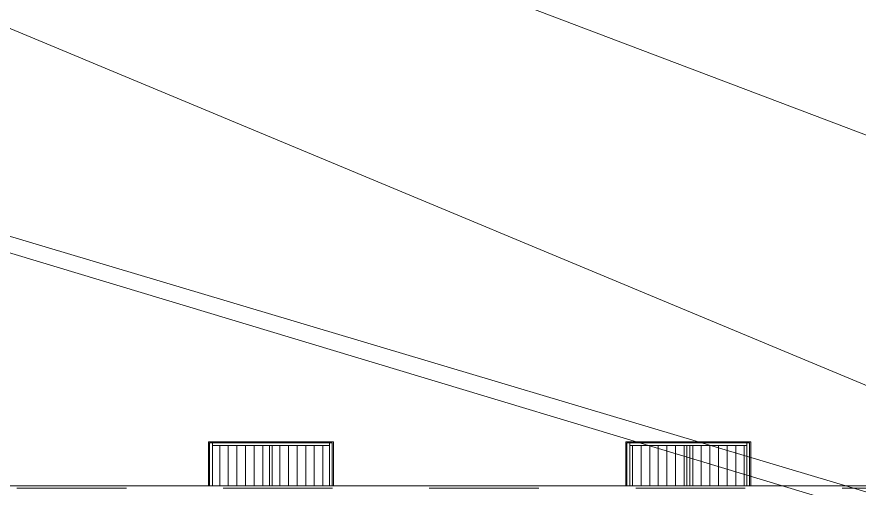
# Model space of a CAD drawing. Header units: millimetres. Extents: x -515342 to 330399, y -224905 to 507333.
# Drawn here: x -352287 to -337597, y -19484 to -11264 of the extents above; entities that cross this region are included whole.
import ezdxf

# ---------------------------------------------------------------- set-up
doc = ezdxf.new("R2010")
doc.units = ezdxf.units.MM
doc.layers.get('0').update_dxf_attribs({"lineweight": 0})
for name, color, linetype, lineweight in [('Витраж', 7, 'Continuous', 0), ('Ограждение', 7, 'Continuous', 0), ('Панели витража', 7, 'Continuous', 0), ('Стены внутренние', 7, 'Continuous', 0), ('экспертиза ДУ', 1, 'Continuous', 0)]:
    doc.layers.add(name, color=color, linetype=linetype, lineweight=lineweight)
pattern_1 = [(90, (0, 1454.19), (-150, 9e-15), [])]

# ---------------------------------------------------------------- blocks, each defined once
blk = doc.blocks.new('Прямоугольный импост - АР_Откос_Металлический_50х330 Белый Левый-9898761-О_АР_П_1_0_000_План 1 этажа')
at = {"layer": 'Витраж'}
blk.add_line((8064, 16115), (9974, 16115), dxfattribs=at)
blk = doc.blocks.new('Прямоугольный импост - АР_Откос_Металлический_50х330 Коричневый Левый-9899774-О_АР_П_1_0_000_План 1 этажа')
at = {"layer": 'Витраж'}
blk.add_line((4449, 16115), (6359, 16115), dxfattribs=at)
blk = doc.blocks.new('Ограждение - Ограждение-10023331-О_АР_П_1_0_000_План 1 этажа')
at = {"layer": 'Ограждение'}
blk.add_line((17905, 16157), (39995, 16157), dxfattribs=at)
blk = doc.blocks.new('Системная панель - АР_ПанельВитража_Монолитный поликарбонат 6мм-V151-О_АР_П_1_0_000_План 1 этажа')
at = {"layer": 'Панели витража'}
h = blk.add_hatch(dxfattribs=at)
h.set_pattern_fill('FP_65', color=256, style=0, pattern_type=2)
h.set_pattern_definition(pattern_1)
h.paths.add_polyline_path([(26921, 16157), (27916, 16157), (27916, 16859), (26921, 16859)])
for p, q in [((27916, 16859), (26921, 16859)), ((26921, 16859), (26921, 16157)), ((27916, 16157), (27916, 16859))]:
    blk.add_line(p, q, dxfattribs=at)
blk = doc.blocks.new('Прямоугольный импост - АР_Импост_50х50 _труба_-10238076-О_АР_П_1_0_000_План 1 этажа')
at = {"layer": 'Витраж'}
for p, q in [((18736, 16859), (18736, 16905)), ((19756, 16905), (18736, 16905)), ((19756, 16857), (19731, 16857))]:
    blk.add_line(p, q, dxfattribs=at)
blk = doc.blocks.new('Прямоугольный импост - АР_Импост_50х50 _труба_-10238183-О_АР_П_1_0_000_План 1 этажа')
at = {"layer": 'Витраж'}
for p, q in [((20776, 16905), (20826, 16905)), ((20776, 16859), (20776, 16905)), ((20826, 16157), (20826, 16905))]:
    blk.add_line(p, q, dxfattribs=at)
blk = doc.blocks.new('Прямоугольный импост - АР_Импост_50х50 _труба_-10238184-О_АР_П_1_0_000_План 1 этажа')
at = {"layer": 'Витраж'}
for p, q in [((18686, 16905), (18736, 16905)), ((18686, 16905), (18686, 16157)), ((18736, 16905), (18736, 16859))]:
    blk.add_line(p, q, dxfattribs=at)
blk = doc.blocks.new('Системная панель - АР_ПанельВитража_Монолитный поликарбонат 6мм-V152-О_АР_П_1_0_000_План 1 этажа')
at = {"layer": 'Панели витража'}
h = blk.add_hatch(dxfattribs=at)
h.set_pattern_fill('FP_65', color=256, style=0, pattern_type=2)
h.set_pattern_definition(pattern_1)
h.paths.add_polyline_path([(26871, 16157), (26871, 16859), (25876, 16859), (25876, 16157)])
for p, q in [((26871, 16859), (25876, 16859)), ((25876, 16859), (25876, 16157)), ((26871, 16157), (26871, 16859))]:
    blk.add_line(p, q, dxfattribs=at)
blk = doc.blocks.new('Прямоугольный импост - АР_Импост_50х50 _труба_-10238080-О_АР_П_1_0_000_План 1 этажа')
at = {"layer": 'Витраж'}
for p, q in [((20776, 16905), (19756, 16905)), ((20776, 16905), (20776, 16859)), ((19781, 16857), (19756, 16857))]:
    blk.add_line(p, q, dxfattribs=at)
blk = doc.blocks.new('Прямоугольный импост - АР_Импост_50х50 _труба_-10238181-О_АР_П_1_0_000_План 1 этажа')
at = {"layer": 'Витраж'}
blk.add_line((19731, 16857), (19781, 16857), dxfattribs=at)
blk = doc.blocks.new('Системная панель - АР_ПанельВитража_Монолитный поликарбонат 6мм-V153-О_АР_П_1_0_000_План 1 этажа')
at = {"layer": 'Панели витража'}
h = blk.add_hatch(dxfattribs=at)
h.set_pattern_fill('FP_65', color=256, style=0, pattern_type=2)
h.set_pattern_definition(pattern_1)
h.paths.add_polyline_path([(34201, 16157), (35196, 16157), (35196, 16859), (34201, 16859)])
for p, q in [((35196, 16859), (34201, 16859)), ((34201, 16859), (34201, 16157)), ((35196, 16157), (35196, 16859))]:
    blk.add_line(p, q, dxfattribs=at)
blk = doc.blocks.new('Системная панель - АР_ПанельВитража_Монолитный поликарбонат 6мм-V154-О_АР_П_1_0_000_План 1 этажа')
at = {"layer": 'Панели витража'}
h = blk.add_hatch(dxfattribs=at)
h.set_pattern_fill('FP_65', color=256, style=0, pattern_type=2)
h.set_pattern_definition(pattern_1)
h.paths.add_polyline_path([(34151, 16157), (34151, 16859), (33156, 16859), (33156, 16157)])
for p, q in [((34151, 16859), (33156, 16859)), ((33156, 16859), (33156, 16157)), ((34151, 16157), (34151, 16859))]:
    blk.add_line(p, q, dxfattribs=at)
blk = doc.blocks.new('СД_Люблино_Фасады_rvt-1-О_АР_П_1_0_000_План 1 этажа')
at = {"layer": 'Стены внутренние'}
for p, q in [((25806, 16925), (27986, 16925)), ((25806, 16925), (25806, 16905)), ((25806, 16157), (25806, 16905)), ((27986, 16905), (27986, 16925)), ((27986, 16905), (27986, 16157)), ((33086, 16925), (35266, 16925)), ((33086, 16925), (33086, 16905)), ((33086, 16157), (33086, 16905)), ((35266, 16905), (35266, 16925)), ((35266, 16905), (35266, 16157))]:
    blk.add_line(p, q, dxfattribs=at)
at = {"layer": 'Витраж', "lineweight": 9}
for name, p in [('Прямоугольный импост - АР_Импост_50х50 _труба_-10238184-О_АР_П_1_0_000_План 1 этажа', (7140, 0)), ('Прямоугольный импост - АР_Импост_50х50 _труба_-10238076-О_АР_П_1_0_000_План 1 этажа', (7140, 0)), ('Прямоугольный импост - АР_Импост_50х50 _труба_-10238080-О_АР_П_1_0_000_План 1 этажа', (7140, 0)), ('Прямоугольный импост - АР_Импост_50х50 _труба_-10238183-О_АР_П_1_0_000_План 1 этажа', (7140, 0)), ('Прямоугольный импост - АР_Импост_50х50 _труба_-10238184-О_АР_П_1_0_000_План 1 этажа', (14420, 0)), ('Прямоугольный импост - АР_Импост_50х50 _труба_-10238076-О_АР_П_1_0_000_План 1 этажа', (14420, 0)), ('Прямоугольный импост - АР_Импост_50х50 _труба_-10238080-О_АР_П_1_0_000_План 1 этажа', (14420, 0)), ('Прямоугольный импост - АР_Импост_50х50 _труба_-10238183-О_АР_П_1_0_000_План 1 этажа', (14420, 0)), ('Прямоугольный импост - АР_Импост_50х50 _труба_-10238181-О_АР_П_1_0_000_План 1 этажа', (7140, 0)), ('Прямоугольный импост - АР_Импост_50х50 _труба_-10238181-О_АР_П_1_0_000_План 1 этажа', (14420, 0)), ('Прямоугольный импост - АР_Откос_Металлический_50х330 Белый Левый-9898761-О_АР_П_1_0_000_План 1 этажа', (14402, 0)), ('Прямоугольный импост - АР_Откос_Металлический_50х330 Белый Левый-9898761-О_АР_П_1_0_000_План 1 этажа', (17999, 0)), ('Прямоугольный импост - АР_Откос_Металлический_50х330 Белый Левый-9898761-О_АР_П_1_0_000_План 1 этажа', (21595, 0)), ('Прямоугольный импост - АР_Откос_Металлический_50х330 Коричневый Левый-9899774-О_АР_П_1_0_000_План 1 этажа', (28810, 0)), ('Прямоугольный импост - АР_Откос_Металлический_50х330 Белый Левый-9898761-О_АР_П_1_0_000_План 1 этажа', (28795, 0))]:
    blk.add_blockref(name, p, dxfattribs=at)
at = {"layer": 'Ограждение', "lineweight": 9}
blk.add_blockref('Ограждение - Ограждение-10023331-О_АР_П_1_0_000_План 1 этажа', (0, 0), dxfattribs=at)
at = {"layer": 'Панели витража', "lineweight": 9}
for name in ['Системная панель - АР_ПанельВитража_Монолитный поликарбонат 6мм-V152-О_АР_П_1_0_000_План 1 этажа', 'Системная панель - АР_ПанельВитража_Монолитный поликарбонат 6мм-V151-О_АР_П_1_0_000_План 1 этажа', 'Системная панель - АР_ПанельВитража_Монолитный поликарбонат 6мм-V154-О_АР_П_1_0_000_План 1 этажа', 'Системная панель - АР_ПанельВитража_Монолитный поликарбонат 6мм-V153-О_АР_П_1_0_000_План 1 этажа']:
    blk.add_blockref(name, (0, 0), dxfattribs=at)

msp = doc.modelspace()

# ---------------------------------------------------------------- linework, layer by layer
at = {"layer": 'экспертиза ДУ'}
for points in [[(-360507.5441, -32198.0149), (-451777.9117, 29956.5807), (-323857.1634, -23364.6427)], [(-287176.361, -32372.9313), (-451777.9117, 29956.5807)]]:
    msp.add_lwpolyline(points, dxfattribs=at)
at = {"layer": 'экспертиза ДУ', "elevation": 0}
for points in [[(-447577.1251, 13316.8878), (-329569.2027, -22270.3035)], [(-328695.377, -22168.2358), (-447577.1251, 13316.8878)]]:
    msp.add_lwpolyline(points, dxfattribs=at)

# ---------------------------------------------------------------- block references
msp.add_blockref('СД_Люблино_Фасады_rvt-1-О_АР_П_1_0_000_План 1 этажа', (-374753.1427, -35598.5295))

doc.saveas('drawing.dxf')
